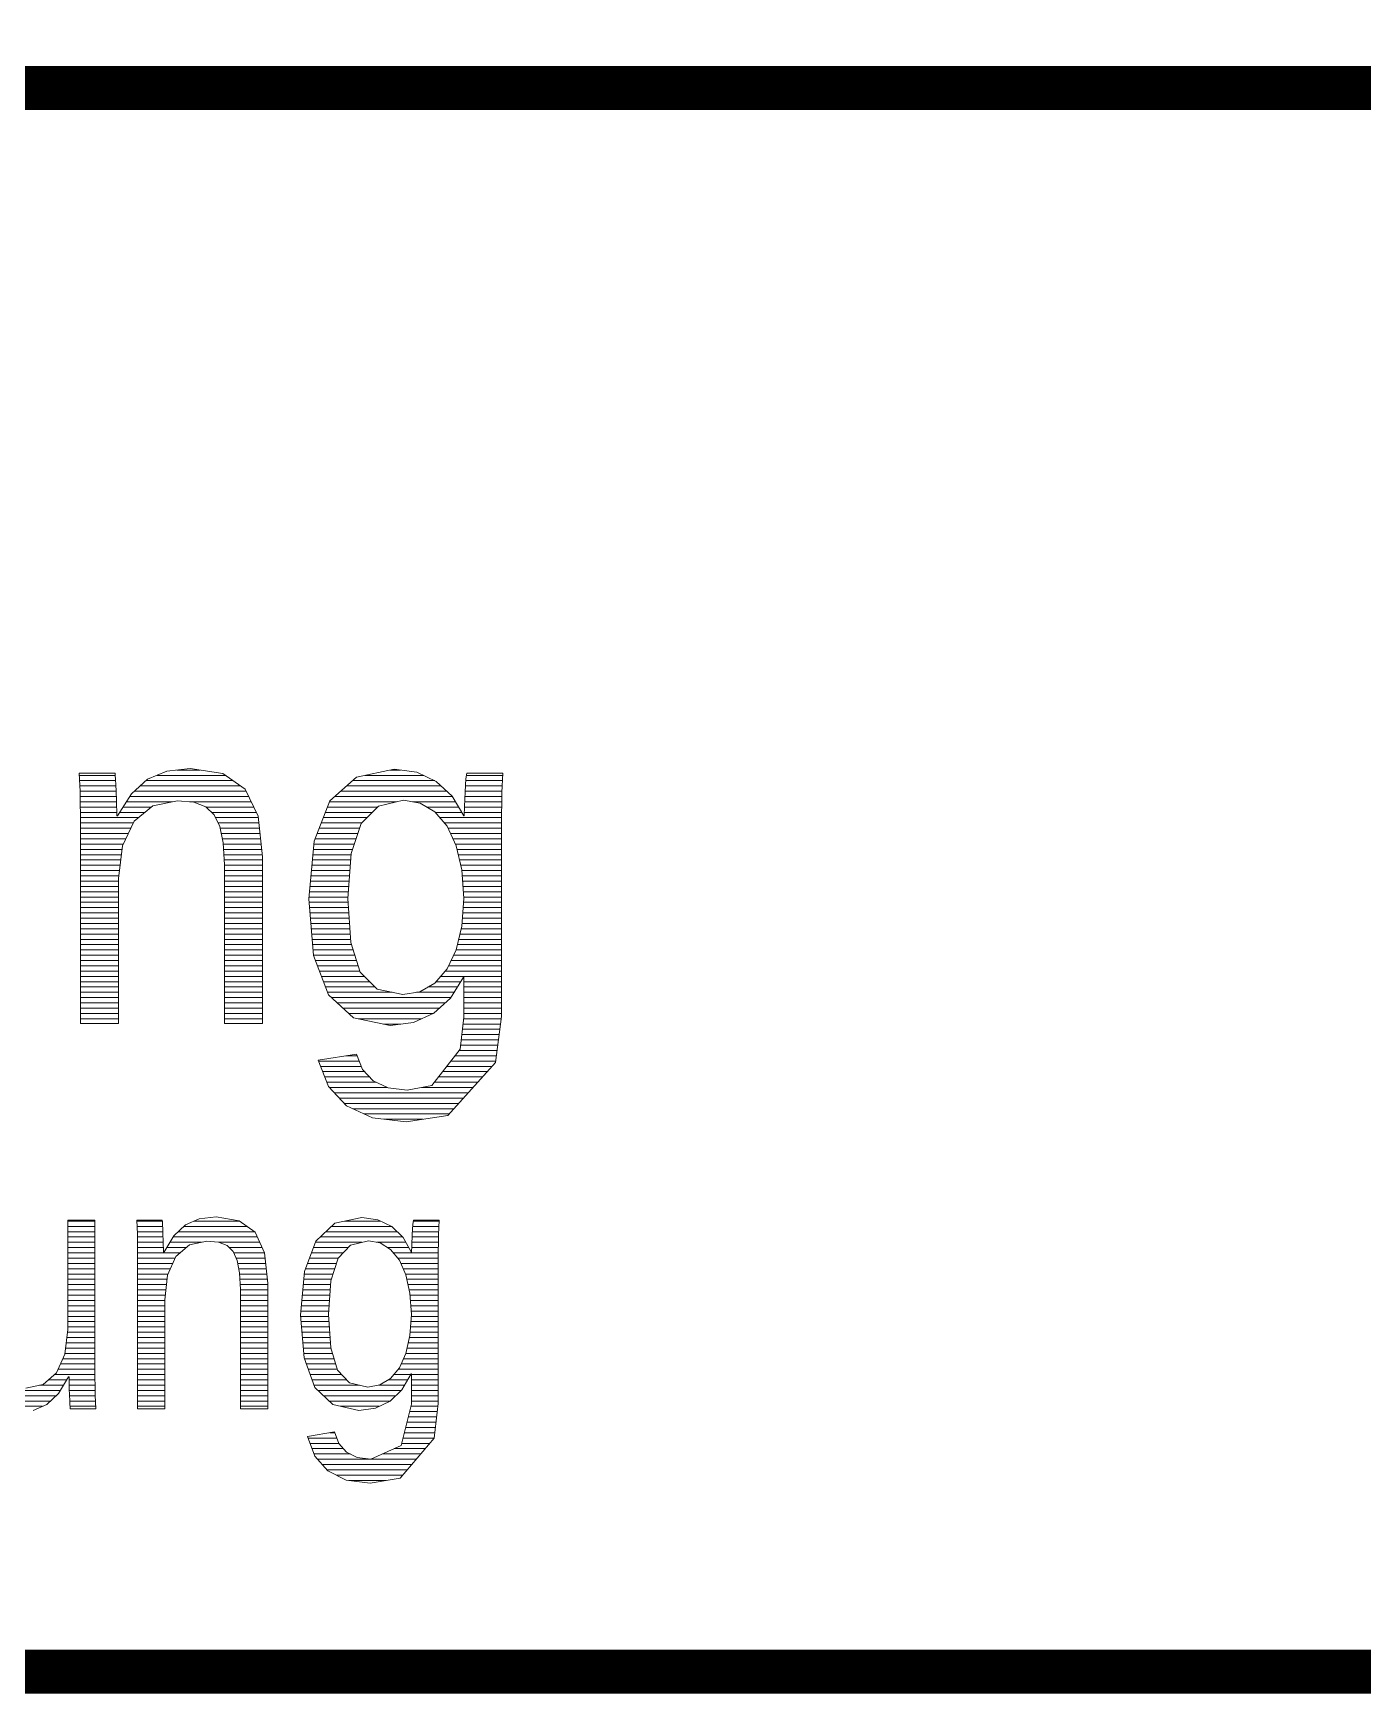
# Model space of a CAD drawing. Header units: millimetres. Extents: x 20 to 410, y 10 to 287.
# Drawn here: x 343.36 to 358.43, y 9.75 to 28.58 of the extents above; entities that cross this region are included whole.
import ezdxf

# ---------------------------------------------------------------- set-up
doc = ezdxf.new("R2010")
doc.units = ezdxf.units.MM
doc.layers.add('KANTEN', color=7, linetype='Continuous', lineweight=50)
doc.layers.add('TEXT', color=7, linetype='Continuous', lineweight=13)

msp = doc.modelspace()

# ---------------------------------------------------------------- linework, layer by layer
at = {"layer": 'KANTEN', "lineweight": 50, "const_width": 0.5}
msp.add_lwpolyline([(20, 10), (410, 10), (410, 287), (20, 287)], close=True, dxfattribs=at)
msp.add_lwpolyline([(299, 27.96), (410, 27.96)], dxfattribs=at)
at = {"layer": 'TEXT', "lineweight": 13}
for p, q in [((343.886, 20.165), (344.292, 20.165)), ((344.766, 20.165), (345.54, 20.165)), ((344.99, 20.225), (345.255, 20.225)), ((347.124, 20.165), (347.785, 20.165)), ((347.41, 20.225), (347.524, 20.225)), ((348.273, 20.165), (348.683, 20.165)), ((343.889, 20.105), (344.295, 20.105)), ((343.892, 20.045), (344.298, 20.045)), ((343.895, 19.985), (344.301, 19.985)), ((344.509, 19.985), (345.777, 19.985)), ((344.576, 20.045), (345.714, 20.045)), ((344.642, 20.105), (345.627, 20.105)), ((346.848, 19.985), (348.051, 19.985)), ((346.915, 20.045), (347.986, 20.045)), ((346.983, 20.105), (347.913, 20.105)), ((348.257, 19.985), (348.674, 19.985)), ((348.261, 20.045), (348.677, 20.045)), ((348.265, 20.105), (348.68, 20.105)), ((343.896, 19.925), (344.303, 19.925)), ((343.896, 19.865), (344.305, 19.865)), ((343.897, 19.805), (344.307, 19.805)), ((344.381, 19.805), (344.702, 19.805)), ((344.419, 19.865), (344.938, 19.865)), ((344.457, 19.925), (345.806, 19.925)), ((345.133, 19.865), (345.835, 19.865)), ((345.324, 19.805), (345.864, 19.805)), ((346.697, 19.805), (347.262, 19.805)), ((346.721, 19.865), (347.48, 19.865)), ((346.78, 19.925), (348.113, 19.925)), ((347.663, 19.865), (348.148, 19.865)), ((347.823, 19.805), (348.183, 19.805)), ((348.25, 19.805), (348.672, 19.805)), ((348.252, 19.865), (348.673, 19.865)), ((348.254, 19.925), (348.673, 19.925)), ((343.897, 19.745), (344.308, 19.745)), ((343.898, 19.685), (344.557, 19.685)), ((343.898, 19.625), (344.498, 19.625)), ((344.343, 19.745), (344.63, 19.745)), ((345.388, 19.745), (345.893, 19.745)), ((345.431, 19.685), (345.915, 19.685)), ((345.46, 19.625), (345.921, 19.625)), ((346.626, 19.625), (347.084, 19.625)), ((346.65, 19.685), (347.144, 19.685)), ((346.674, 19.745), (347.203, 19.745)), ((347.919, 19.745), (348.219, 19.745)), ((347.97, 19.685), (348.671, 19.685)), ((348.022, 19.625), (348.67, 19.625)), ((348.248, 19.745), (348.671, 19.745)), ((343.899, 19.565), (344.469, 19.565)), ((343.899, 19.505), (344.44, 19.505)), ((343.899, 19.445), (344.411, 19.445)), ((345.484, 19.565), (345.928, 19.565)), ((345.496, 19.505), (345.934, 19.505)), ((345.508, 19.445), (345.941, 19.445)), ((346.555, 19.445), (347.022, 19.445)), ((346.579, 19.505), (347.042, 19.505)), ((346.603, 19.565), (347.061, 19.565)), ((348.064, 19.565), (348.67, 19.565)), ((348.092, 19.505), (348.67, 19.505)), ((348.12, 19.445), (348.67, 19.445)), ((343.899, 19.385), (344.383, 19.385)), ((343.899, 19.325), (344.368, 19.325)), ((343.899, 19.265), (344.361, 19.265)), ((345.518, 19.385), (345.947, 19.385)), ((345.521, 19.325), (345.953, 19.325)), ((345.524, 19.265), (345.96, 19.265)), ((346.531, 19.265), (346.966, 19.265)), ((346.536, 19.325), (346.983, 19.325)), ((346.542, 19.385), (347.002, 19.385)), ((348.148, 19.385), (348.67, 19.385)), ((348.166, 19.325), (348.67, 19.325)), ((348.181, 19.265), (348.67, 19.265)), ((343.899, 19.205), (344.354, 19.205)), ((343.899, 19.145), (344.346, 19.145)), ((343.899, 19.085), (344.339, 19.085)), ((343.899, 19.025), (344.332, 19.025)), ((345.527, 19.205), (345.962, 19.205)), ((345.53, 19.145), (345.962, 19.145)), ((345.53, 19.085), (345.962, 19.085)), ((345.53, 19.025), (345.962, 19.025)), ((346.509, 19.025), (346.948, 19.025)), ((346.514, 19.085), (346.952, 19.085)), ((346.52, 19.145), (346.957, 19.145)), ((346.525, 19.205), (346.961, 19.205)), ((348.195, 19.205), (348.67, 19.205)), ((348.209, 19.145), (348.67, 19.145)), ((348.222, 19.085), (348.67, 19.085)), ((348.226, 19.025), (348.67, 19.025)), ((343.899, 18.965), (344.328, 18.965)), ((343.899, 18.905), (344.328, 18.905)), ((343.899, 18.845), (344.328, 18.845)), ((345.53, 18.965), (345.962, 18.965)), ((345.53, 18.905), (345.962, 18.905)), ((345.53, 18.845), (345.962, 18.845)), ((346.492, 18.845), (346.935, 18.845)), ((346.498, 18.905), (346.939, 18.905)), ((346.503, 18.965), (346.944, 18.965)), ((348.23, 18.965), (348.67, 18.965)), ((348.234, 18.905), (348.67, 18.905)), ((348.238, 18.845), (348.67, 18.845)), ((343.899, 18.785), (344.328, 18.785)), ((343.899, 18.725), (344.328, 18.725)), ((343.899, 18.665), (344.328, 18.665)), ((345.53, 18.785), (345.962, 18.785)), ((345.53, 18.725), (345.962, 18.725)), ((345.53, 18.665), (345.962, 18.665)), ((346.487, 18.785), (346.93, 18.785)), ((346.489, 18.725), (346.932, 18.725)), ((346.494, 18.665), (346.937, 18.665)), ((348.236, 18.665), (348.67, 18.665)), ((348.24, 18.725), (348.67, 18.725)), ((348.242, 18.785), (348.67, 18.785)), ((343.899, 18.605), (344.328, 18.605)), ((343.899, 18.545), (344.328, 18.545)), ((343.899, 18.485), (344.328, 18.485)), ((345.53, 18.605), (345.962, 18.605)), ((345.53, 18.545), (345.962, 18.545)), ((345.53, 18.485), (345.962, 18.485)), ((346.499, 18.605), (346.941, 18.605)), ((346.504, 18.545), (346.945, 18.545)), ((346.509, 18.485), (346.949, 18.485)), ((348.223, 18.485), (348.67, 18.485)), ((348.227, 18.545), (348.67, 18.545)), ((348.232, 18.605), (348.67, 18.605)), ((343.899, 18.425), (344.328, 18.425)), ((343.899, 18.365), (344.328, 18.365)), ((343.899, 18.305), (344.328, 18.305)), ((345.53, 18.425), (345.962, 18.425)), ((345.53, 18.365), (345.962, 18.365)), ((345.53, 18.305), (345.962, 18.305)), ((346.515, 18.425), (346.953, 18.425)), ((346.52, 18.365), (346.958, 18.365)), ((346.525, 18.305), (346.962, 18.305)), ((348.185, 18.305), (348.67, 18.305)), ((348.2, 18.365), (348.67, 18.365)), ((348.214, 18.425), (348.67, 18.425)), ((343.899, 18.245), (344.328, 18.245)), ((343.899, 18.185), (344.328, 18.185)), ((343.899, 18.125), (344.328, 18.125)), ((345.53, 18.245), (345.962, 18.245)), ((345.53, 18.185), (345.962, 18.185)), ((345.53, 18.125), (345.962, 18.125)), ((346.53, 18.245), (346.972, 18.245)), ((346.535, 18.185), (346.991, 18.185)), ((346.541, 18.125), (347.01, 18.125)), ((348.127, 18.125), (348.67, 18.125)), ((348.156, 18.185), (348.67, 18.185)), ((348.171, 18.245), (348.67, 18.245)), ((343.899, 18.065), (344.328, 18.065)), ((343.899, 18.005), (344.328, 18.005)), ((343.899, 17.945), (344.328, 17.945)), ((345.53, 18.065), (345.962, 18.065)), ((345.53, 18.005), (345.962, 18.005)), ((345.53, 17.945), (345.962, 17.945)), ((346.562, 18.065), (347.028, 18.065)), ((346.584, 18.005), (347.047, 18.005)), ((346.607, 17.945), (347.066, 17.945)), ((348.031, 17.945), (348.67, 17.945)), ((348.07, 18.005), (348.67, 18.005)), ((348.099, 18.065), (348.67, 18.065)), ((343.899, 17.885), (344.328, 17.885)), ((343.899, 17.825), (344.328, 17.825)), ((343.899, 17.765), (344.328, 17.765)), ((343.899, 17.705), (344.328, 17.705)), ((345.53, 17.885), (345.962, 17.885)), ((345.53, 17.825), (345.962, 17.825)), ((345.53, 17.765), (345.962, 17.765)), ((345.53, 17.705), (345.962, 17.705)), ((346.63, 17.885), (347.118, 17.885)), ((346.652, 17.825), (347.178, 17.825)), ((346.675, 17.765), (347.238, 17.765)), ((346.697, 17.705), (347.432, 17.705)), ((347.706, 17.705), (348.134, 17.705)), ((347.836, 17.765), (348.17, 17.765)), ((347.926, 17.825), (348.206, 17.825)), ((347.979, 17.885), (348.67, 17.885)), ((348.243, 17.825), (348.67, 17.825)), ((348.243, 17.765), (348.67, 17.765)), ((348.243, 17.705), (348.67, 17.705)), ((343.899, 17.645), (344.328, 17.645)), ((343.899, 17.585), (344.328, 17.585)), ((343.899, 17.525), (344.328, 17.525)), ((345.53, 17.645), (345.962, 17.645)), ((345.53, 17.585), (345.962, 17.585)), ((345.53, 17.525), (345.962, 17.525)), ((346.742, 17.645), (348.097, 17.645)), ((346.808, 17.585), (348.034, 17.585)), ((346.874, 17.525), (347.968, 17.525)), ((348.243, 17.645), (348.67, 17.645)), ((348.243, 17.585), (348.67, 17.585)), ((348.243, 17.525), (348.67, 17.525)), ((343.899, 17.465), (344.328, 17.465)), ((343.899, 17.405), (344.328, 17.405)), ((345.53, 17.465), (345.962, 17.465)), ((345.53, 17.405), (345.962, 17.405)), ((346.94, 17.465), (347.899, 17.465)), ((347.046, 17.405), (347.765, 17.405)), ((347.332, 17.345), (347.528, 17.345)), ((348.234, 17.345), (348.659, 17.345)), ((348.241, 17.405), (348.667, 17.405)), ((348.243, 17.465), (348.67, 17.465)), ((348.214, 17.165), (348.636, 17.165)), ((348.221, 17.225), (348.643, 17.225)), ((348.228, 17.285), (348.651, 17.285)), ((346.907, 16.985), (347.032, 16.985)), ((348.145, 16.985), (348.612, 16.985)), ((348.192, 17.045), (348.62, 17.045)), ((348.208, 17.105), (348.628, 17.105)), ((346.596, 16.925), (347.056, 16.925)), ((346.62, 16.865), (347.079, 16.865)), ((346.643, 16.805), (347.117, 16.805)), ((348.005, 16.805), (348.509, 16.805)), ((348.052, 16.865), (348.563, 16.865)), ((348.098, 16.925), (348.605, 16.925)), ((346.667, 16.745), (347.173, 16.745)), ((346.69, 16.685), (347.248, 16.685)), ((346.721, 16.625), (347.376, 16.625)), ((347.766, 16.625), (348.347, 16.625)), ((347.912, 16.685), (348.401, 16.685)), ((347.958, 16.745), (348.455, 16.745)), ((346.777, 16.565), (348.292, 16.565)), ((346.833, 16.505), (348.238, 16.505)), ((346.889, 16.445), (348.184, 16.445)), ((346.984, 16.385), (348.13, 16.385)), ((347.113, 16.325), (348.076, 16.325)), ((347.338, 16.265), (347.778, 16.265)), ((343.754, 15.11), (344.062, 15.11)), ((344.536, 15.11), (344.826, 15.11)), ((345.187, 15.11), (345.704, 15.11)), ((346.894, 15.11), (347.302, 15.11)), ((347.672, 15.11), (347.964, 15.11)), ((343.754, 15.05), (344.062, 15.05)), ((343.754, 14.99), (344.062, 14.99)), ((343.754, 14.93), (344.062, 14.93)), ((344.539, 15.05), (344.829, 15.05)), ((344.542, 14.99), (344.832, 14.99)), ((344.544, 14.93), (344.834, 14.93)), ((344.951, 14.93), (345.903, 14.93)), ((345.009, 14.99), (345.87, 14.99)), ((345.072, 15.05), (345.787, 15.05)), ((346.616, 14.93), (347.547, 14.93)), ((346.68, 14.99), (347.486, 14.99)), ((346.744, 15.05), (347.423, 15.05)), ((347.658, 14.93), (347.956, 14.93)), ((347.661, 14.99), (347.958, 14.99)), ((347.664, 15.05), (347.961, 15.05)), ((343.754, 14.87), (344.062, 14.87)), ((343.754, 14.81), (344.062, 14.81)), ((343.754, 14.75), (344.062, 14.75)), ((343.754, 14.69), (344.062, 14.69)), ((344.544, 14.87), (344.836, 14.87)), ((344.545, 14.81), (344.838, 14.81)), ((344.545, 14.75), (345.029, 14.75)), ((344.546, 14.69), (344.972, 14.69)), ((344.879, 14.81), (345.098, 14.81)), ((344.915, 14.87), (345.269, 14.87)), ((345.466, 14.87), (345.931, 14.87)), ((345.583, 14.81), (345.958, 14.81)), ((345.635, 14.75), (345.985, 14.75)), ((345.663, 14.69), (345.991, 14.69)), ((346.493, 14.69), (346.818, 14.69)), ((346.515, 14.75), (346.874, 14.75)), ((346.538, 14.81), (346.931, 14.81)), ((346.56, 14.87), (347.087, 14.87)), ((347.257, 14.87), (347.584, 14.87)), ((347.379, 14.81), (347.617, 14.81)), ((347.445, 14.75), (347.955, 14.75)), ((347.494, 14.69), (347.954, 14.69)), ((347.653, 14.81), (347.955, 14.81)), ((347.655, 14.87), (347.956, 14.87)), ((343.754, 14.63), (344.062, 14.63)), ((343.754, 14.57), (344.062, 14.57)), ((343.754, 14.51), (344.062, 14.51)), ((344.546, 14.63), (344.945, 14.63)), ((344.546, 14.57), (344.918, 14.57)), ((344.546, 14.51), (344.89, 14.51)), ((345.681, 14.63), (345.997, 14.63)), ((345.693, 14.57), (346.003, 14.57)), ((345.703, 14.51), (346.009, 14.51)), ((346.434, 14.51), (346.762, 14.51)), ((346.448, 14.57), (346.781, 14.57)), ((346.47, 14.63), (346.799, 14.63)), ((347.529, 14.63), (347.954, 14.63)), ((347.556, 14.57), (347.954, 14.57)), ((347.582, 14.51), (347.954, 14.51)), ((343.754, 14.45), (344.062, 14.45)), ((343.754, 14.39), (344.062, 14.39)), ((343.754, 14.33), (344.062, 14.33)), ((344.546, 14.45), (344.879, 14.45)), ((344.546, 14.39), (344.872, 14.39)), ((344.546, 14.33), (344.865, 14.33)), ((345.705, 14.45), (346.015, 14.45)), ((345.708, 14.39), (346.02, 14.39)), ((345.711, 14.33), (346.02, 14.33)), ((346.418, 14.33), (346.73, 14.33)), ((346.423, 14.39), (346.734, 14.39)), ((346.428, 14.45), (346.743, 14.45)), ((347.598, 14.45), (347.954, 14.45)), ((347.612, 14.39), (347.954, 14.39)), ((347.625, 14.33), (347.954, 14.33)), ((343.754, 14.27), (344.062, 14.27)), ((343.754, 14.21), (344.062, 14.21)), ((343.754, 14.15), (344.062, 14.15)), ((344.546, 14.27), (344.858, 14.27)), ((344.546, 14.21), (344.853, 14.21)), ((344.546, 14.15), (344.853, 14.15)), ((345.711, 14.27), (346.02, 14.27)), ((345.711, 14.21), (346.02, 14.21)), ((345.711, 14.15), (346.02, 14.15)), ((346.402, 14.15), (346.718, 14.15)), ((346.408, 14.21), (346.722, 14.21)), ((346.413, 14.27), (346.726, 14.27)), ((347.635, 14.27), (347.954, 14.27)), ((347.639, 14.21), (347.954, 14.21)), ((347.643, 14.15), (347.954, 14.15)), ((343.754, 14.09), (344.062, 14.09)), ((343.754, 14.03), (344.062, 14.03)), ((343.754, 13.97), (344.062, 13.97)), ((344.546, 14.09), (344.853, 14.09)), ((344.546, 14.03), (344.853, 14.03)), ((344.546, 13.97), (344.853, 13.97)), ((345.711, 14.09), (346.02, 14.09)), ((345.711, 14.03), (346.02, 14.03)), ((345.711, 13.97), (346.02, 13.97)), ((346.395, 14.03), (346.712, 14.03)), ((346.397, 14.09), (346.713, 14.09)), ((346.399, 13.97), (346.716, 13.97)), ((347.644, 13.97), (347.954, 13.97)), ((347.646, 14.09), (347.954, 14.09)), ((347.648, 14.03), (347.954, 14.03)), ((343.744, 13.79), (344.062, 13.79)), ((343.751, 13.85), (344.062, 13.85)), ((343.754, 13.91), (344.062, 13.91)), ((344.546, 13.91), (344.853, 13.91)), ((344.546, 13.85), (344.853, 13.85)), ((344.546, 13.79), (344.853, 13.79)), ((345.711, 13.91), (346.02, 13.91)), ((345.711, 13.85), (346.02, 13.85)), ((345.711, 13.79), (346.02, 13.79)), ((346.404, 13.91), (346.72, 13.91)), ((346.409, 13.85), (346.724, 13.85)), ((346.414, 13.79), (346.728, 13.79)), ((347.628, 13.79), (347.954, 13.79)), ((347.636, 13.85), (347.954, 13.85)), ((347.64, 13.91), (347.954, 13.91)), ((343.723, 13.61), (344.062, 13.61)), ((343.73, 13.67), (344.062, 13.67)), ((343.737, 13.73), (344.062, 13.73)), ((344.546, 13.73), (344.853, 13.73)), ((344.546, 13.67), (344.853, 13.67)), ((344.546, 13.61), (344.853, 13.61)), ((345.711, 13.73), (346.02, 13.73)), ((345.711, 13.67), (346.02, 13.67)), ((345.711, 13.61), (346.02, 13.61)), ((346.419, 13.73), (346.732, 13.73)), ((346.424, 13.67), (346.736, 13.67)), ((346.429, 13.61), (346.754, 13.61)), ((347.587, 13.61), (347.954, 13.61)), ((347.601, 13.67), (347.954, 13.67)), ((347.615, 13.73), (347.954, 13.73)), ((343.602, 13.37), (344.062, 13.37)), ((343.644, 13.43), (344.062, 13.43)), ((343.671, 13.49), (344.062, 13.49)), ((343.699, 13.55), (344.062, 13.55)), ((344.546, 13.55), (344.853, 13.55)), ((344.546, 13.49), (344.853, 13.49)), ((344.546, 13.43), (344.853, 13.43)), ((344.546, 13.37), (344.853, 13.37)), ((345.711, 13.55), (346.02, 13.55)), ((345.711, 13.49), (346.02, 13.49)), ((345.711, 13.43), (346.02, 13.43)), ((345.711, 13.37), (346.02, 13.37)), ((346.437, 13.55), (346.772, 13.55)), ((346.458, 13.49), (346.79, 13.49)), ((346.48, 13.43), (346.808, 13.43)), ((346.501, 13.37), (346.858, 13.37)), ((347.45, 13.37), (347.641, 13.37)), ((347.5, 13.43), (347.954, 13.43)), ((347.533, 13.49), (347.954, 13.49)), ((347.56, 13.55), (347.954, 13.55)), ((347.649, 13.37), (347.954, 13.37)), ((342.694, 13.19), (343.669, 13.19)), ((343.432, 13.25), (343.705, 13.25)), ((343.533, 13.31), (343.741, 13.31)), ((343.769, 13.31), (344.063, 13.31)), ((343.77, 13.25), (344.063, 13.25)), ((343.772, 13.19), (344.064, 13.19)), ((344.546, 13.31), (344.853, 13.31)), ((344.546, 13.25), (344.853, 13.25)), ((344.546, 13.19), (344.853, 13.19)), ((345.711, 13.31), (346.02, 13.31)), ((345.711, 13.25), (346.02, 13.25)), ((345.711, 13.19), (346.02, 13.19)), ((346.522, 13.31), (346.915, 13.31)), ((346.544, 13.25), (347.058, 13.25)), ((346.589, 13.19), (347.535, 13.19)), ((347.281, 13.25), (347.572, 13.25)), ((347.387, 13.31), (347.607, 13.31)), ((347.649, 13.31), (347.954, 13.31)), ((347.649, 13.25), (347.954, 13.25)), ((347.649, 13.19), (347.954, 13.19)), ((342.721, 13.13), (343.621, 13.13)), ((342.791, 13.07), (343.558, 13.07)), ((342.874, 13.01), (343.468, 13.01)), ((343.774, 13.13), (344.064, 13.13)), ((343.777, 13.07), (344.067, 13.07)), ((343.779, 13.01), (344.07, 13.01)), ((344.546, 13.13), (344.853, 13.13)), ((344.546, 13.07), (344.853, 13.07)), ((344.546, 13.01), (344.853, 13.01)), ((345.711, 13.13), (346.02, 13.13)), ((345.711, 13.07), (346.02, 13.07)), ((345.711, 13.01), (346.02, 13.01)), ((346.652, 13.13), (347.472, 13.13)), ((346.715, 13.07), (347.409, 13.07)), ((346.845, 13.01), (347.284, 13.01)), ((347.643, 13.01), (347.95, 13.01)), ((347.649, 13.13), (347.954, 13.13)), ((347.649, 13.07), (347.954, 13.07)), ((347.599, 12.83), (347.928, 12.83)), ((347.614, 12.89), (347.936, 12.89)), ((347.628, 12.95), (347.943, 12.95)), ((346.476, 12.65), (346.805, 12.65)), ((346.725, 12.71), (346.782, 12.71)), ((347.555, 12.65), (347.906, 12.65)), ((347.569, 12.71), (347.913, 12.71)), ((347.584, 12.77), (347.921, 12.77)), ((346.499, 12.59), (346.827, 12.59)), ((346.521, 12.53), (346.879, 12.53)), ((346.543, 12.47), (346.957, 12.47)), ((347.321, 12.47), (347.754, 12.47)), ((347.454, 12.53), (347.805, 12.53)), ((347.54, 12.59), (347.857, 12.59)), ((346.583, 12.41), (347.703, 12.41)), ((346.636, 12.35), (347.651, 12.35)), ((346.689, 12.29), (347.6, 12.29)), ((346.796, 12.23), (347.548, 12.23)), ((346.944, 12.17), (347.362, 12.17))]:
    msp.add_line(p, q, dxfattribs=at)
for points in [[(345.53, 19.151), (345.517, 19.4), (345.479, 19.586), (345.415, 19.719), (345.32, 19.809), (345.184, 19.86), (344.997, 19.877), (344.719, 19.819), (344.507, 19.644), (344.373, 19.365), (344.328, 18.995), (344.328, 17.35), (343.899, 17.35), (343.899, 19.583), (343.895, 19.983), (343.884, 20.19), (344.29, 20.19), (344.292, 20.166), (344.295, 20.119), (344.298, 20.057), (344.301, 19.986), (344.305, 19.878), (344.309, 19.704), (344.317, 19.704), (344.476, 19.955), (344.659, 20.12), (344.878, 20.212), (345.143, 20.242), (345.511, 20.184), (345.765, 20.01), (345.913, 19.702), (345.962, 19.242), (345.962, 17.35), (345.53, 17.35), (345.53, 19.151)], [(347.208, 16.28), (346.915, 16.417), (346.709, 16.638), (346.592, 16.935), (347.025, 17.003), (347.093, 16.829), (347.214, 16.701), (347.384, 16.621), (347.6, 16.594), (347.881, 16.646), (348.203, 17.059), (348.243, 17.421), (348.243, 17.877), (348.238, 17.877), (348.093, 17.638), (347.904, 17.467), (347.673, 17.363), (347.407, 17.329), (346.994, 17.416), (346.708, 17.675), (346.541, 18.121), (346.485, 18.764), (346.545, 19.419), (346.725, 19.875), (347.028, 20.144), (347.455, 20.234), (347.711, 20.2), (347.931, 20.096), (348.11, 19.929), (348.243, 19.704), (348.247, 19.704), (348.25, 19.812), (348.257, 19.977), (348.267, 20.127), (348.276, 20.19), (348.685, 20.19), (348.674, 19.972), (348.67, 19.602), (348.67, 17.431), (348.603, 16.908), (348.062, 16.309), (347.589, 16.235), (347.208, 16.28)], [(348.221, 19.092), (348.157, 19.366), (348.053, 19.588), (347.914, 19.75), (347.747, 19.85), (347.56, 19.883), (347.275, 19.817), (347.08, 19.62), (346.967, 19.277), (346.929, 18.77), (346.964, 18.269), (347.07, 17.933), (347.261, 17.742), (347.553, 17.678), (347.744, 17.711), (347.913, 17.809), (348.053, 17.969), (348.157, 18.186), (348.221, 18.455), (348.243, 18.77), (348.221, 19.092)], [(345.711, 14.336), (345.702, 14.524), (345.675, 14.664), (345.629, 14.765), (345.561, 14.832), (345.464, 14.871), (345.33, 14.883), (345.132, 14.84), (344.98, 14.708), (344.885, 14.498), (344.853, 14.219), (344.853, 12.98), (344.546, 12.98), (344.546, 14.662), (344.543, 14.963), (344.535, 15.119), (344.825, 15.119), (344.827, 15.101), (344.829, 15.066), (344.831, 15.019), (344.833, 14.966), (344.836, 14.884), (344.839, 14.753), (344.844, 14.753), (344.958, 14.942), (345.089, 15.066), (345.245, 15.136), (345.435, 15.159), (345.697, 15.115), (345.879, 14.983), (345.985, 14.752), (346.02, 14.405), (346.02, 12.98), (345.711, 12.98), (345.711, 14.336)], [(346.91, 12.174), (346.7, 12.277), (346.553, 12.443), (346.47, 12.667), (346.779, 12.719), (346.828, 12.588), (346.914, 12.491), (347.036, 12.431), (347.19, 12.411), (347.534, 12.566), (347.649, 13.033), (347.649, 13.377), (347.646, 13.377), (347.542, 13.197), (347.407, 13.068), (347.242, 12.99), (347.052, 12.964), (346.757, 13.029), (346.553, 13.225), (346.433, 13.561), (346.393, 14.045), (346.436, 14.538), (346.565, 14.882), (346.781, 15.085), (347.086, 15.152), (347.269, 15.126), (347.426, 15.049), (347.554, 14.923), (347.649, 14.753), (347.652, 14.753), (347.654, 14.834), (347.659, 14.959), (347.666, 15.072), (347.673, 15.119), (347.964, 15.119), (347.957, 14.955), (347.954, 14.676), (347.954, 13.041), (347.906, 12.647), (347.52, 12.196), (347.182, 12.14), (346.91, 12.174)], [(347.633, 14.292), (347.587, 14.499), (347.513, 14.666), (347.414, 14.788), (347.295, 14.863), (347.161, 14.888), (346.957, 14.838), (346.818, 14.69), (346.737, 14.431), (346.71, 14.05), (346.736, 13.673), (346.811, 13.419), (346.948, 13.275), (347.156, 13.227), (347.293, 13.252), (347.413, 13.326), (347.513, 13.446), (347.587, 13.609), (347.633, 13.812), (347.649, 14.05), (347.633, 14.292)]]:
    msp.add_lwpolyline(points, close=True, dxfattribs=at)
msp.add_lwpolyline([(343.277, 13.215), (343.475, 13.259), (343.626, 13.391), (343.722, 13.601), (343.754, 13.88), (343.754, 15.119), (344.062, 15.119), (344.062, 13.437), (344.064, 13.136), (344.071, 12.98), (343.782, 12.98), (343.78, 12.998), (343.778, 13.033), (343.776, 13.08), (343.774, 13.133), (343.771, 13.214), (343.768, 13.346), (343.763, 13.346), (343.649, 13.156), (343.518, 13.032), (343.362, 12.963)], dxfattribs=at)

doc.saveas('drawing.dxf')
